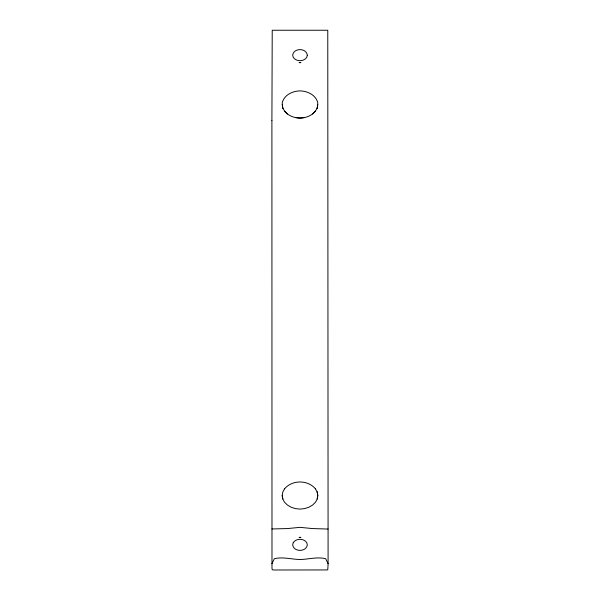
<?xml version="1.0" encoding="UTF-8"?>
<svg xmlns="http://www.w3.org/2000/svg" width="600" height="600" viewBox="0 0 600 600"><rect width="100%" height="100%" fill="white"/><g stroke="black" fill="none" stroke-linecap="round" stroke-linejoin="round"><path stroke-width="0.9" d="M271.905 563.752L274.327 558.735C282.653 556.65 291.502 559.305 300 559.53C308.498 559.312 317.347 556.65 325.673 558.705L328.095 563.737M282.21 104.468C284.048 114.667 281.13 101.925 282.832 100.965C285.54 94.207 293.138 91.088 300 90.885C306.877 91.058 314.483 94.207 317.183 100.965C318.862 101.97 315.93 114.66 317.79 104.468M317.183 499.035L317.79 495.533L317.197 492L317.79 495.533L317.197 499.095L315.42 502.305L312.555 505.095L308.85 507.248L304.567 508.612L300 509.1L295.433 508.627L291.15 507.248L287.46 505.08L284.58 502.305L282.817 499.035L282.21 495.533L282.803 492L284.587 488.827M282.832 499.035L282.18 495.533M317.183 107.94C311.685 120.195 292.733 121.275 284.572 111.18M312.577 114L315.428 111.18M284.572 488.82C292.147 479.715 307.86 479.7 315.428 488.82M271.905 528.967L287.565 528.562L300 527.347L312.435 528.562L328.095 529.05M299.093 537.42L300.9 537.48L300 537.165M300 62.835L299.1 62.52L300.907 62.588M304.59 117.585L300 118.087L295.41 117.585M287.438 113.985L284.587 111.172L282.817 107.94M315.413 488.827L317.183 492.06M271.905 120.48L271.987 568.17L272.228 569.752L274.08 570L327.15 569.94L327.772 569.752L328.095 563.933L327.772 30.247L272.228 30.247L271.905 120.48M307.312 55.245L306.757 57.36C303.825 61.8 296.175 61.8 293.243 57.36L292.688 55.245C293.513 47.745 306.48 47.745 307.312 55.245M293.243 542.64L292.688 544.755C293.513 552.255 306.48 552.255 307.312 544.755L306.757 542.64C303.825 538.2 296.175 538.2 293.243 542.64"/></g></svg>
